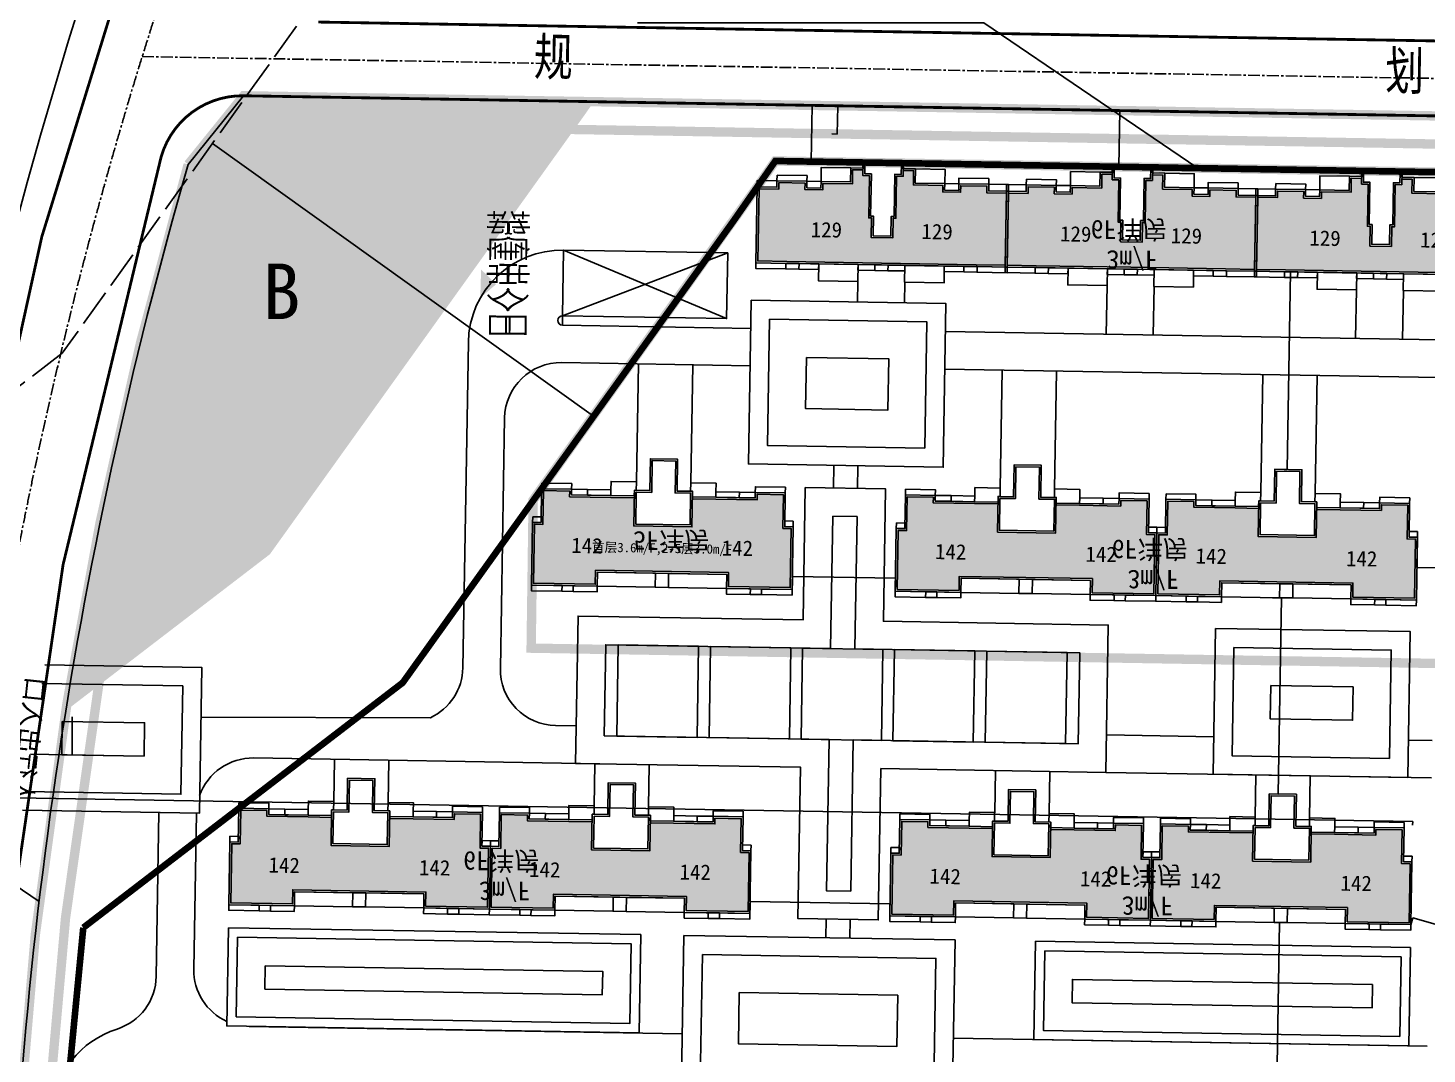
# Model space of a CAD drawing. Header units: millimetres. Extents: x -439850 to 937902, y 3556331 to 4108180.
# Drawn here: x 509341 to 658582, y 3842722 to 3952204 of the extents above; entities that cross this region are included whole.
import ezdxf
from ezdxf.enums import TextEntityAlignment as Align

# ---------------------------------------------------------------- set-up
doc = ezdxf.new("R2010")
doc.units = ezdxf.units.MM
doc.header["$LTSCALE"] = 1000
doc.header["$MEASUREMENT"] = 0
for name, pattern in [('CENTER', [2, 1.25, -0.25, 0.25, -0.25]), ('DASHED', [0.75, 0.5, -0.25]), ('X3', [5, 4, -1])]:
    doc.linetypes.add(name, pattern=pattern)
for name, color, linetype in [('10G2防护绿地_H', 104, 'Continuous'), ('14中心线', 1, 'CENTER'), ('14缘石线', 7, 'Continuous'), ('14道路红线', 7, 'Continuous'), ('17特殊管线', 62, 'Continuous'), ('18标注', 7, 'Continuous'), ('19图框', 7, 'Continuous'), ('地库线', 7, 'Continuous'), ('建筑外轮廓线', 6, 'Continuous'), ('文字', 7, 'Continuous'), ('标注', 7, 'Continuous'), ('红线按路', 200, 'Continuous'), ('道路', 7, 'Continuous')]:
    doc.layers.add(name, color=color, linetype=linetype)
doc.styles.add('-黑体', font='simhei.ttf')
doc.styles.add('ST', font='', dxfattribs={"width": 0.75})
doc.styles.add('坐标标注', font='times.ttf', dxfattribs={"width": 0.75})
doc.styles.add('样式 1', font='simhei.ttf')
doc.styles.get('ST').set_extended_font_data('NSimSun')
doc.dimstyles.new('FAST', dxfattribs={"dimtxt": 1, "dimasz": 0.5, "dimexe": 0.5, "dimexo": 0.5, "dimgap": 1, "dimtad": 1, "dimzin": 4, "dimdsep": 46, "dimtxsty": '坐标标注', "dimblk": '尺寸起止点', "dimcen": 1, "dimadec": 1, "dimazin": 1, "dimtfac": 1, "dimtmove": 2, "dimatfit": 3, "dimldrblk": 'ARCHTICK', "dimfxl": 1.25, "dimarcsym": 0})

# ---------------------------------------------------------------- blocks, each defined once
blk = doc.blocks.new('agdfhafdgasfaf')
at = {"ltscale": 0.02}
h = blk.add_hatch(color=31, dxfattribs=at)
h.dxf.hatch_style = 1
h.paths.add_polyline_path([(439567.91, 3580675.68), (439567.01, 3580675.68), (439567.01, 3580679.28), (439564.21, 3580679.28), (439564.21, 3580678.68), (439559.81, 3580678.68), (439557.31, 3580678.68), (439557.31, 3580675.68), (439551.11, 3580675.68), (439551.11, 3580678.68), (439548.61, 3580678.68), (439544.21, 3580678.68), (439544.21, 3580679.28), (439541.41, 3580679.28), (439541.41, 3580675.68), (439540.51, 3580675.68), (439540.51, 3580669.38), (439547.11, 3580669.38), (439547.11, 3580670.88), (439561.31, 3580670.88), (439561.31, 3580669.38), (439567.91, 3580669.38)])
h.paths.add_polyline_path([(439560.04, 3580672.27), (439564.37, 3580672.3), (439564.36, 3580674.7), (439560.03, 3580674.68)], flags=24)
h.paths.add_polyline_path([(439543.98, 3580672.3), (439548.31, 3580672.27), (439548.32, 3580674.68), (439543.99, 3580674.7)], flags=24)
at = {"layer": '建筑外轮廓线', "color": 6}
blk.add_lwpolyline([(439540.31, 3580675.88), (439541.21, 3580675.88), (439541.21, 3580679.48), (439544.41, 3580679.48), (439544.41, 3580678.88), (439548.61, 3580678.88), (439551.11, 3580678.88), (439551.11, 3580679.48), (439551.11, 3580679.48), (439552.76, 3580679.48), (439552.76, 3580682.88), (439555.66, 3580682.88), (439555.66, 3580679.48), (439557.31, 3580679.48), (439557.31, 3580679.48), (439557.31, 3580679.48), (439557.31, 3580678.88), (439559.81, 3580678.88), (439564.01, 3580678.88), (439564.01, 3580679.48), (439567.21, 3580679.48), (439567.21, 3580675.88), (439568.11, 3580675.88), (439568.11, 3580669.18), (439561.11, 3580669.18), (439561.11, 3580670.68), (439561.11, 3580670.68), (439547.31, 3580670.68), (439547.31, 3580669.18), (439547.31, 3580669.18), (439540.31, 3580669.18), (439540.31, 3580675.88)], dxfattribs=at)
blk.add_lwpolyline([(439551.11, 3580679.48), (439551.11, 3580675.68), (439557.31, 3580675.68), (439557.31, 3580679.48), (439555.66, 3580679.48), (439555.66, 3580682.88), (439552.76, 3580682.88), (439552.76, 3580679.48)], close=True, dxfattribs=at)
at = {"layer": '建筑外轮廓线', "color": 8}
for points in [[(439551.31, 3580679.28), (439551.31, 3580675.88), (439557.11, 3580675.88), (439557.11, 3580679.28), (439555.46, 3580679.28), (439555.46, 3580682.68), (439552.96, 3580682.68), (439552.96, 3580679.28)], [(439541.21, 3580680.08), (439544.41, 3580680.08), (439544.41, 3580679.48), (439541.21, 3580679.48)], [(439544.41, 3580679.48), (439546.11, 3580679.48), (439546.11, 3580678.88), (439544.41, 3580678.88)], [(439546.11, 3580678.88), (439548.61, 3580678.88), (439548.61, 3580679.48), (439546.11, 3580679.48)], [(439562.31, 3580678.88), (439559.81, 3580678.88), (439559.81, 3580679.48), (439562.31, 3580679.48)], [(439564.01, 3580679.48), (439562.31, 3580679.48), (439562.31, 3580678.88), (439564.01, 3580678.88)], [(439567.21, 3580680.08), (439564.01, 3580680.08), (439564.01, 3580679.48), (439567.21, 3580679.48)], [(439540.31, 3580676.48), (439541.21, 3580676.48), (439541.21, 3580675.88), (439540.31, 3580675.88)], [(439568.11, 3580676.48), (439567.21, 3580676.48), (439567.21, 3580675.88), (439568.11, 3580675.88)], [(439553.51, 3580670.68), (439547.31, 3580670.68), (439547.31, 3580669.18), (439553.51, 3580669.18)], [(439553.51, 3580669.18), (439554.91, 3580669.18), (439554.91, 3580670.68), (439553.51, 3580670.68)], [(439554.91, 3580669.18), (439553.51, 3580669.18), (439553.51, 3580670.68), (439554.91, 3580670.68)], [(439554.91, 3580670.68), (439561.11, 3580670.68), (439561.11, 3580669.18), (439554.91, 3580669.18)], [(439540.31, 3580669.18), (439543.56, 3580669.18), (439543.56, 3580668.58), (439540.31, 3580668.58)], [(439543.56, 3580668.58), (439544.76, 3580668.58), (439544.76, 3580669.18), (439543.56, 3580669.18)], [(439544.76, 3580669.18), (439547.31, 3580669.18), (439547.31, 3580668.58), (439544.76, 3580668.58)], [(439563.66, 3580669.18), (439561.11, 3580669.18), (439561.11, 3580668.58), (439563.66, 3580668.58)], [(439564.86, 3580668.58), (439563.66, 3580668.58), (439563.66, 3580669.18), (439564.86, 3580669.18)], [(439568.11, 3580669.18), (439564.86, 3580669.18), (439564.86, 3580668.58), (439568.11, 3580668.58)]]:
    blk.add_lwpolyline(points, close=True, dxfattribs=at)
for points in [[(439551.31, 3580680.38), (439548.61, 3580680.38), (439548.61, 3580679.48), (439548.61, 3580678.88), (439551.11, 3580678.88), (439551.11, 3580678.88), (439551.11, 3580679.48), (439551.31, 3580679.48), (439551.31, 3580680.38)], [(439557.11, 3580680.38), (439559.81, 3580680.38), (439559.81, 3580679.48), (439559.81, 3580678.88), (439557.31, 3580678.88), (439557.31, 3580678.88), (439557.31, 3580679.48), (439557.11, 3580679.48), (439557.11, 3580680.38)], [(439557.11, 3580680.38), (439559.81, 3580680.38), (439559.81, 3580679.48), (439559.81, 3580678.88), (439557.31, 3580678.88), (439557.31, 3580678.88), (439557.31, 3580679.48), (439557.11, 3580679.48), (439557.11, 3580680.38)], [(439557.31, 3580678.68), (439559.81, 3580678.68), (439564.21, 3580678.68), (439564.21, 3580679.28), (439567.01, 3580679.28), (439567.01, 3580675.68), (439567.91, 3580675.68), (439567.91, 3580669.38), (439561.31, 3580669.38), (439561.31, 3580670.88), (439547.11, 3580670.88), (439547.11, 3580669.38), (439540.51, 3580669.38), (439540.51, 3580675.68), (439541.41, 3580675.68), (439541.41, 3580679.28), (439544.21, 3580679.28), (439544.21, 3580678.68), (439548.61, 3580678.68), (439551.11, 3580678.68)]]:
    blk.add_lwpolyline(points, dxfattribs=at)
at = {"layer": '建筑外轮廓线', "color": 3, "style": '样式 1'}
for rotation, p in [(359.7025, (439546.15, 3580673.5)), (0.2975, (439562.2, 3580673.5))]:
    blk.add_text('142', height=1.638, rotation=rotation, dxfattribs=at).set_placement(p, align=Align.MIDDLE_CENTER)
blk = doc.blocks.new('sagfghag5ag1asdfagsd')
at = {"ltscale": 0.02}
h = blk.add_hatch(color=121, dxfattribs=at)
h.dxf.hatch_style = 1
h.paths.add_polyline_path([(439529.79, 3580670), (439527.69, 3580670), (439527.69, 3580670.7), (439524.89, 3580670.7), (439524.89, 3580670), (439522.99, 3580670), (439522.99, 3580670.7), (439519.84, 3580670.7), (439519.84, 3580672.2), (439518.74, 3580672.2), (439518.74, 3580671.6), (439518.04, 3580671.6), (439518.04, 3580667.1), (439517.74, 3580667.1), (439517.74, 3580665), (439515.44, 3580665), (439515.44, 3580667.1), (439515.14, 3580667.1), (439515.14, 3580671.6), (439514.44, 3580671.6), (439514.44, 3580672.2), (439513.34, 3580672.2), (439513.34, 3580670.7), (439510.19, 3580670.7), (439510.19, 3580670), (439508.29, 3580670), (439508.29, 3580670.7), (439505.49, 3580670.7), (439505.49, 3580670), (439503.39, 3580670), (439503.39, 3580662.3), (439506.49, 3580662.3), (439516.59, 3580662.3), (439526.69, 3580662.3), (439529.79, 3580662.3)])
h.paths.add_polyline_path([(439520.29, 3580664.54), (439524.63, 3580664.53), (439524.64, 3580666.96), (439520.29, 3580666.97)], flags=24)
h.paths.add_polyline_path([(439508.48, 3580664.53), (439512.83, 3580664.54), (439512.82, 3580666.97), (439508.48, 3580666.96)], flags=24)
at = {"layer": '建筑外轮廓线', "color": 6}
blk.add_lwpolyline([(439516.59, 3580673), (439514.44, 3580673), (439514.44, 3580672.4), (439513.14, 3580672.4), (439513.14, 3580670.9), (439509.99, 3580670.9), (439509.99, 3580670.2), (439508.49, 3580670.2), (439508.49, 3580670.9), (439505.29, 3580670.9), (439505.29, 3580670.2), (439503.19, 3580670.2), (439503.19, 3580662.1), (439506.49, 3580662.1), (439516.59, 3580662.1), (439526.69, 3580662.1), (439529.99, 3580662.1), (439529.99, 3580670.2), (439527.89, 3580670.2), (439527.89, 3580670.9), (439524.69, 3580670.9), (439524.69, 3580670.2), (439523.19, 3580670.2), (439523.19, 3580670.9), (439520.04, 3580670.9), (439520.04, 3580672.4), (439518.74, 3580672.4), (439518.74, 3580673), (439516.59, 3580673)], dxfattribs=at)
blk.add_lwpolyline([(439514.44, 3580673), (439514.44, 3580671.6), (439515.14, 3580671.6), (439515.14, 3580667.1), (439515.44, 3580667.1), (439515.44, 3580665), (439517.74, 3580665), (439517.74, 3580667.1), (439518.04, 3580667.1), (439518.04, 3580671.6), (439518.74, 3580671.6), (439518.74, 3580673)], close=True, dxfattribs=at)
at = {"layer": '建筑外轮廓线', "color": 8}
blk.add_lwpolyline([(439514.44, 3580672.2), (439513.34, 3580672.2), (439513.34, 3580670.7), (439510.19, 3580670.7), (439510.19, 3580670), (439508.29, 3580670), (439508.29, 3580670.7), (439505.49, 3580670.7), (439505.49, 3580670), (439503.39, 3580670), (439503.39, 3580662.3), (439506.49, 3580662.3), (439516.59, 3580662.3), (439526.69, 3580662.3), (439529.79, 3580662.3), (439529.79, 3580670), (439527.69, 3580670), (439527.69, 3580670.7), (439524.89, 3580670.7), (439524.89, 3580670), (439522.99, 3580670), (439522.99, 3580670.7), (439519.84, 3580670.7), (439519.84, 3580672.2), (439518.74, 3580672.2)], dxfattribs=at)
for points in [[(439505.29, 3580671.5), (439508.49, 3580671.5), (439508.49, 3580670.9), (439505.29, 3580670.9)], [(439509.99, 3580670.9), (439509.99, 3580672.4), (439513.14, 3580672.4), (439513.14, 3580670.9)], [(439514.64, 3580672.8), (439514.64, 3580671.8), (439515.34, 3580671.8), (439515.34, 3580667.3), (439515.64, 3580667.3), (439515.64, 3580665.2), (439517.54, 3580665.2), (439517.54, 3580667.3), (439517.84, 3580667.3), (439517.84, 3580671.8), (439518.54, 3580671.8), (439518.54, 3580672.8)], [(439523.19, 3580670.9), (439523.19, 3580672.4), (439520.04, 3580672.4), (439520.04, 3580670.9)], [(439527.89, 3580671.5), (439524.69, 3580671.5), (439524.69, 3580670.9), (439527.89, 3580670.9)], [(439503.19, 3580670.9), (439505.29, 3580670.9), (439505.29, 3580670.2), (439503.19, 3580670.2)], [(439508.49, 3580670.9), (439509.99, 3580670.9), (439509.99, 3580670.2), (439508.49, 3580670.2)], [(439524.69, 3580670.9), (439523.19, 3580670.9), (439523.19, 3580670.2), (439524.69, 3580670.2)], [(439529.99, 3580670.9), (439527.89, 3580670.9), (439527.89, 3580670.2), (439529.99, 3580670.2)], [(439503.19, 3580662.1), (439506.39, 3580662.1), (439506.39, 3580661.5), (439503.19, 3580661.5)], [(439506.39, 3580662.1), (439507.79, 3580662.1), (439507.79, 3580661.5), (439506.39, 3580661.5)], [(439507.79, 3580662.1), (439509.89, 3580662.1), (439509.89, 3580661.5), (439507.79, 3580661.5)], [(439509.89, 3580662.1), (439509.89, 3580660.3), (439514.09, 3580660.3), (439514.09, 3580662.1)], [(439514.09, 3580662.1), (439515.89, 3580662.1), (439515.89, 3580661.5), (439514.09, 3580661.5)], [(439515.89, 3580662.1), (439517.29, 3580662.1), (439517.29, 3580661.5), (439515.89, 3580661.5)], [(439519.09, 3580662.1), (439517.29, 3580662.1), (439517.29, 3580661.5), (439519.09, 3580661.5)], [(439523.29, 3580662.1), (439523.29, 3580660.3), (439519.09, 3580660.3), (439519.09, 3580662.1)], [(439525.39, 3580662.1), (439523.29, 3580662.1), (439523.29, 3580661.5), (439525.39, 3580661.5)], [(439526.79, 3580662.1), (439525.39, 3580662.1), (439525.39, 3580661.5), (439526.79, 3580661.5)], [(439529.99, 3580662.1), (439526.79, 3580662.1), (439526.79, 3580661.5), (439529.99, 3580661.5)]]:
    blk.add_lwpolyline(points, close=True, dxfattribs=at)
at = {"layer": '建筑外轮廓线', "color": 3, "style": '样式 1'}
for rotation, p in [(0.1132, (439510.65, 3580665.76)), (359.8868, (439522.46, 3580665.76))]:
    blk.add_text('129', height=1.638, rotation=rotation, dxfattribs=at).set_placement(p, align=Align.MIDDLE_CENTER)
blk = doc.blocks.new('saffaghtedy')
at = {"layer": '道路', "color": 145, "ltscale": 0.02}
blk.add_line((-7.1, 91.87), (10.4, 84.87), dxfattribs=at)
blk.add_lwpolyline([(10.4, 91.87), (10.4, 84.87), (-7.1, 84.87), (-7.1, 91.87)], close=True, dxfattribs=at)
blk.add_lwpolyline([(10.4, 91.87), (-7.1, 84.87)], dxfattribs=at)
blk = doc.blocks.new('尺寸起止点')
for p, q in [((-2, 0), (2, 0)), ((0, -2), (0, 2))]:
    blk.add_line(p, q)
blk.add_lwpolyline([(-1, -1, 0.5, 0.5, 0), (1, 1, 0, 0, 0)], format="xyseb")
blk = doc.blocks.new('*D104')
at = {"layer": '18标注', "color": 0, "lineweight": -2, "ltscale": 0.02, "transparency": 16777216}
for p, q in [((590846, 3891682), (590880, 3893676)), ((590880, 3893675), (601883, 3893489)), ((601849, 3891496), (601883, 3893490))]:
    blk.add_line(p, q, dxfattribs=at)
at = {"layer": 'Defpoints', "color": 0, "ltscale": 0.02, "transparency": 16777216}
for p in [(601883, 3893489), (590846, 3891681), (601849, 3891495)]:
    blk.add_point(p, dxfattribs=at)
at = {"layer": '18标注', "color": 0, "lineweight": -2, "ltscale": 0.02, "transparency": 16777216, "xscale": 0.5, "yscale": 0.5, "zscale": 0.5}
for p, rotation in [((590880, 3893675), 179.031662861046), ((601883, 3893489), 359.031662861046)]:
    blk.add_blockref('尺寸起止点', p, dxfattribs=dict(at, rotation=rotation))
at = {"layer": '18标注', "color": 0, "ltscale": 0.02, "transparency": 16777216, "insert": (596381, 3893584), "char_height": 1, "attachment_point": 5, "rotation": 359.03166, "style": '坐标标注'}
blk.add_mtext('11004.90', dxfattribs=at)
blk = doc.blocks.new('_ArchTick')
at = {"color": 0, "linetype": 'ByBlock', "const_width": 0.4}
blk.add_lwpolyline([(-0.5, -0.5), (0.5, 0.5)], dxfattribs=at)
blk = doc.blocks.new('*D105')
at = {"layer": '18标注', "color": 0, "lineweight": -2, "ltscale": 0.02, "transparency": 16777216}
for p, q in [((586346, 3857114), (586378, 3859004)), ((586379, 3859003), (601295, 3858751)), ((601264, 3856862), (601296, 3858752))]:
    blk.add_line(p, q, dxfattribs=at)
at = {"layer": 'Defpoints', "color": 0, "ltscale": 0.02, "transparency": 16777216}
for p in [(601296, 3858751), (586346, 3857113), (601264, 3856861)]:
    blk.add_point(p, dxfattribs=at)
at = {"layer": '18标注', "color": 0, "lineweight": -2, "ltscale": 0.02, "transparency": 16777216, "xscale": 0.5, "yscale": 0.5, "zscale": 0.5}
for p, rotation in [((586378, 3859003), 179.031662861046), ((601296, 3858751), 359.031662861046)]:
    blk.add_blockref('尺寸起止点', p, dxfattribs=dict(at, rotation=rotation))
at = {"layer": '18标注', "color": 0, "ltscale": 0.02, "transparency": 16777216, "insert": (593837, 3858879), "char_height": 1, "attachment_point": 5, "rotation": 359.03166, "style": '坐标标注'}
blk.add_mtext('14919.90', dxfattribs=at)
blk = doc.blocks.new('*D68')
at = {"layer": '18标注', "color": 0, "lineweight": -2, "ltscale": 0.02, "transparency": 16777216}
for p, q in [((642502, 3836823), (642839, 3856758)), ((642864, 3856758), (642838, 3856758)), ((642527, 3836822), (642501, 3836822))]:
    blk.add_line(p, q, dxfattribs=at)
at = {"layer": 'Defpoints', "color": 0, "ltscale": 0.02, "transparency": 16777216}
for p in [(642839, 3856758), (642865, 3856758), (642528, 3836822)]:
    blk.add_point(p, dxfattribs=at)
at = {"layer": '18标注', "color": 0, "lineweight": -2, "ltscale": 0.02, "transparency": 16777216, "xscale": 0.5, "yscale": 0.5, "zscale": 0.5}
for p, rotation in [((642839, 3856758), 89.03166356674527), ((642502, 3836822), 269.0316635667453)]:
    blk.add_blockref('尺寸起止点', p, dxfattribs=dict(at, rotation=rotation))
at = {"layer": '18标注', "color": 0, "ltscale": 0.02, "transparency": 16777216, "insert": (642669, 3846790), "char_height": 1, "attachment_point": 5, "rotation": 89.03166, "style": '坐标标注'}
blk.add_mtext('19939.23', dxfattribs=at)
blk = doc.blocks.new('*D112')
at = {"layer": '18标注', "color": 0, "lineweight": -2, "ltscale": 0.02, "transparency": 16777216}
for p, q in [((642104, 3891415), (643066, 3891399)), ((642712, 3870463), (643066, 3891398)), ((641750, 3870479), (642712, 3870463))]:
    blk.add_line(p, q, dxfattribs=at)
at = {"layer": 'Defpoints', "color": 0, "ltscale": 0.02, "transparency": 16777216}
for p in [(642104, 3891415), (643066, 3891399), (641750, 3870479)]:
    blk.add_point(p, dxfattribs=at)
at = {"layer": '18标注', "color": 0, "lineweight": -2, "ltscale": 0.02, "transparency": 16777216, "xscale": 0.5, "yscale": 0.5, "zscale": 0.5}
for p, rotation in [((643066, 3891399), 89.03166356674527), ((642712, 3870463), 269.0316635667453)]:
    blk.add_blockref('尺寸起止点', p, dxfattribs=dict(at, rotation=rotation))
at = {"layer": '18标注', "color": 0, "ltscale": 0.02, "transparency": 16777216, "insert": (642887, 3880931), "char_height": 1, "attachment_point": 5, "rotation": 89.03166, "style": '坐标标注'}
blk.add_mtext('20939.23', dxfattribs=at)
blk = doc.blocks.new('*D69')
at = {"layer": '18标注', "color": 0, "lineweight": -2, "ltscale": 0.02, "transparency": 16777216}
for p, q in [((643664, 3905091), (644021, 3926180)), ((643698, 3926186), (644021, 3926180)), ((643342, 3905096), (643665, 3905091))]:
    blk.add_line(p, q, dxfattribs=at)
at = {"layer": 'Defpoints', "color": 0, "ltscale": 0.02, "transparency": 16777216}
for p in [(643698, 3926186), (644021, 3926180), (643341, 3905096)]:
    blk.add_point(p, dxfattribs=at)
at = {"layer": '18标注', "color": 0, "lineweight": -2, "ltscale": 0.02, "transparency": 16777216, "xscale": 0.5, "yscale": 0.5, "zscale": 0.5}
for p, rotation in [((644021, 3926180), 89.03166356674527), ((643664, 3905091), 269.0316635667453)]:
    blk.add_blockref('尺寸起止点', p, dxfattribs=dict(at, rotation=rotation))
at = {"layer": '18标注', "color": 0, "ltscale": 0.02, "transparency": 16777216, "insert": (643841, 3915635), "char_height": 1, "attachment_point": 5, "rotation": 89.03166, "style": '坐标标注'}
blk.add_mtext('21092.47', dxfattribs=at)
blk = doc.blocks.new('*D115')
at = {"layer": '18标注', "color": 0, "lineweight": -2, "ltscale": 0.02, "transparency": 16777216}
for p, q in [((657575, 3898454), (657510, 3894624)), ((684310, 3898002), (684245, 3894172)), ((657511, 3894625), (684245, 3894173))]:
    blk.add_line(p, q, dxfattribs=at)
at = {"layer": 'Defpoints', "color": 0, "ltscale": 0.02, "transparency": 16777216}
for p in [(657575, 3898455), (684310, 3898003), (684245, 3894173)]:
    blk.add_point(p, dxfattribs=at)
at = {"layer": '18标注', "color": 0, "lineweight": -2, "ltscale": 0.02, "transparency": 16777216, "xscale": 0.5, "yscale": 0.5, "zscale": 0.5}
for p, rotation in [((657510, 3894625), 179.0316635667451), ((684245, 3894173), 359.0316635667453)]:
    blk.add_blockref('尺寸起止点', p, dxfattribs=dict(at, rotation=rotation))
at = {"layer": '18标注', "color": 0, "ltscale": 0.02, "transparency": 16777216, "insert": (670878, 3894400), "char_height": 1, "attachment_point": 5, "rotation": 359.03166, "style": '坐标标注'}
blk.add_mtext('26739.09', dxfattribs=at)
blk = doc.blocks.new('*D116')
at = {"layer": '18标注', "color": 0, "lineweight": -2, "ltscale": 0.02, "transparency": 16777216}
for p, q in [((65533, 3877150), (65539, 3877548)), ((65540, 3877548), (657052, 3867550)), ((657046, 3867152), (657053, 3867551))]:
    blk.add_line(p, q, dxfattribs=at)
at = {"layer": 'Defpoints', "color": 0, "ltscale": 0.02, "transparency": 16777216}
for p in [(65533, 3877149), (657046, 3867152), (657053, 3867550)]:
    blk.add_point(p, dxfattribs=at)
at = {"layer": '18标注', "color": 0, "lineweight": -2, "ltscale": 0.02, "transparency": 16777216, "xscale": 0.5, "yscale": 0.5, "zscale": 0.5}
for p, rotation in [((65539, 3877548), 179.0316635667451), ((657053, 3867550), 359.0316635667453)]:
    blk.add_blockref('尺寸起止点', p, dxfattribs=dict(at, rotation=rotation))
at = {"layer": '18标注', "color": 0, "ltscale": 0.02, "transparency": 16777216, "insert": (361296, 3872550), "char_height": 1, "attachment_point": 5, "rotation": 359.03166, "style": '坐标标注'}
blk.add_mtext('591597.83', dxfattribs=at)
blk = doc.blocks.new('*D117')
at = {"layer": '18标注', "color": 0, "lineweight": -2, "ltscale": 0.02, "transparency": 16777216}
for p, q in [((656866, 3856522), (657072, 3857251)), ((657073, 3857251), (683688, 3849732)), ((683482, 3849003), (683688, 3849732))]:
    blk.add_line(p, q, dxfattribs=at)
at = {"layer": 'Defpoints', "color": 0, "ltscale": 0.02, "transparency": 16777216}
for p in [(656866, 3856521), (683482, 3849002), (683688, 3849732)]:
    blk.add_point(p, dxfattribs=at)
at = {"layer": '18标注', "color": 0, "lineweight": -2, "ltscale": 0.02, "transparency": 16777216, "xscale": 0.5, "yscale": 0.5, "zscale": 0.5}
for p, rotation in [((657072, 3857251), 164.2246051162839), ((683688, 3849732), 344.224605116284)]:
    blk.add_blockref('尺寸起止点', p, dxfattribs=dict(at, rotation=rotation))
at = {"layer": '18标注', "color": 0, "ltscale": 0.02, "transparency": 16777216, "insert": (670381, 3853493), "char_height": 1, "attachment_point": 5, "rotation": 344.22461, "style": '坐标标注'}
blk.add_mtext('27657.54', dxfattribs=at)
blk = doc.blocks.new('*D81')
at = {"layer": '18标注', "color": 0, "lineweight": -2, "ltscale": 0.02, "transparency": 16777216}
blk.add_line((553417, 3922417), (569676, 3910772), dxfattribs=at)
at = {"layer": 'Defpoints', "color": 0, "ltscale": 0.02, "transparency": 16777216}
for p in [(553416, 3922418), (569676, 3910772), (569676, 3910772)]:
    blk.add_point(p, dxfattribs=at)
at = {"layer": '18标注', "color": 0, "lineweight": -2, "ltscale": 0.02, "transparency": 16777216, "xscale": 0.5, "yscale": 0.5, "zscale": 0.5}
for p, rotation in [((553416, 3922418), 144.3891951507501), ((569676, 3910772), 324.3891951507502)]:
    blk.add_blockref('尺寸起止点', p, dxfattribs=dict(at, rotation=rotation))
at = {"layer": '18标注', "color": 0, "ltscale": 0.02, "transparency": 16777216, "insert": (561547, 3916596), "char_height": 1, "attachment_point": 5, "rotation": 324.3892, "style": '坐标标注'}
blk.add_mtext('20000.00', dxfattribs=at)
blk = doc.blocks.new('*D82')
at = {"layer": '18标注', "color": 0, "lineweight": -2, "ltscale": 0.02, "transparency": 16777216}
blk.add_line((529027, 3939886), (553416, 3922418), dxfattribs=at)
at = {"layer": 'Defpoints', "color": 0, "ltscale": 0.02, "transparency": 16777216}
for p in [(529026, 3939886), (553416, 3922418), (553416, 3922418)]:
    blk.add_point(p, dxfattribs=at)
at = {"layer": '18标注', "color": 0, "lineweight": -2, "ltscale": 0.02, "transparency": 16777216, "xscale": 0.5, "yscale": 0.5, "zscale": 0.5}
for p, rotation in [((529026, 3939886), 144.3891951281228), ((553416, 3922418), 324.3891951281228)]:
    blk.add_blockref('尺寸起止点', p, dxfattribs=dict(at, rotation=rotation))
at = {"layer": '18标注', "color": 0, "ltscale": 0.02, "transparency": 16777216, "insert": (541222, 3931153), "char_height": 1, "attachment_point": 5, "rotation": 324.3892, "style": '坐标标注'}
blk.add_mtext('30000.00', dxfattribs=at)
blk = doc.blocks.new('*D85')
at = {"layer": '18标注', "color": 0, "lineweight": -2, "ltscale": 0.02, "transparency": 16777216}
for p, q in [((589165, 3944010), (592984, 3943945)), ((592882, 3937946), (592984, 3943945)), ((589064, 3938011), (592883, 3937946))]:
    blk.add_line(p, q, dxfattribs=at)
at = {"layer": 'Defpoints', "color": 0, "ltscale": 0.02, "transparency": 16777216}
for p in [(589165, 3944010), (592984, 3943945), (589063, 3938011)]:
    blk.add_point(p, dxfattribs=at)
at = {"layer": '18标注', "color": 0, "lineweight": -2, "ltscale": 0.02, "transparency": 16777216, "xscale": 0.5, "yscale": 0.5, "zscale": 0.5}
for p, rotation in [((592984, 3943945), 89.03166395466582), ((592882, 3937946), 269.0316639546658)]:
    blk.add_blockref('尺寸起止点', p, dxfattribs=dict(at, rotation=rotation))
at = {"layer": '18标注', "color": 0, "ltscale": 0.02, "transparency": 16777216, "insert": (592932, 3940946), "char_height": 1, "attachment_point": 5, "rotation": 89.03166, "style": '坐标标注'}
blk.add_mtext('6000.00', dxfattribs=at)
blk = doc.blocks.new('*D86')
at = {"layer": '18标注', "color": 0, "lineweight": -2, "ltscale": 0.02, "transparency": 16777216}
for p, q in [((595124, 3943889), (595725, 3943879)), ((595674, 3940883), (595724, 3943878)), ((595074, 3940892), (595674, 3940882))]:
    blk.add_line(p, q, dxfattribs=at)
at = {"layer": 'Defpoints', "color": 0, "ltscale": 0.02, "transparency": 16777216}
for p in [(595124, 3943889), (595724, 3943879), (595073, 3940892)]:
    blk.add_point(p, dxfattribs=at)
at = {"layer": '18标注', "color": 0, "lineweight": -2, "ltscale": 0.02, "transparency": 16777216, "xscale": 0.5, "yscale": 0.5, "zscale": 0.5}
for p, rotation in [((595724, 3943879), 89.03166395466582), ((595674, 3940882), 269.0316639546658)]:
    blk.add_blockref('尺寸起止点', p, dxfattribs=dict(at, rotation=rotation))
at = {"layer": '18标注', "color": 0, "ltscale": 0.02, "transparency": 16777216, "insert": (595697, 3942381), "char_height": 1, "attachment_point": 5, "rotation": 89.03166, "style": '坐标标注'}
blk.add_mtext('2997.04', dxfattribs=at)
blk = doc.blocks.new('*D87')
at = {"layer": '18标注', "color": 0, "lineweight": -2, "ltscale": 0.02, "transparency": 16777216}
for p, q in [((625550, 3943395), (625816, 3943390)), ((625715, 3937392), (625816, 3943390)), ((625449, 3937396), (625715, 3937391))]:
    blk.add_line(p, q, dxfattribs=at)
at = {"layer": 'Defpoints', "color": 0, "ltscale": 0.02, "transparency": 16777216}
for p in [(625550, 3943395), (625816, 3943390), (625449, 3937396)]:
    blk.add_point(p, dxfattribs=at)
at = {"layer": '18标注', "color": 0, "lineweight": -2, "ltscale": 0.02, "transparency": 16777216, "xscale": 0.5, "yscale": 0.5, "zscale": 0.5}
for p, rotation in [((625816, 3943390), 89.03166395466582), ((625715, 3937391), 269.0316639546658)]:
    blk.add_blockref('尺寸起止点', p, dxfattribs=dict(at, rotation=rotation))
at = {"layer": '18标注', "color": 0, "ltscale": 0.02, "transparency": 16777216, "insert": (625764, 3940391), "char_height": 1, "attachment_point": 5, "rotation": 89.03166, "style": '坐标标注'}
blk.add_mtext('6000.00', dxfattribs=at)
blk = doc.blocks.new('*D98')
at = {"layer": '18标注', "color": 0, "lineweight": -2, "ltscale": 0.02, "transparency": 16777216}
blk.add_line((514047, 3874638), (514057, 3878693), dxfattribs=at)
at = {"layer": 'Defpoints', "color": 0, "ltscale": 0.02, "transparency": 16777216}
for p in [(514057, 3878693), (514057, 3878693), (514047, 3874638)]:
    blk.add_point(p, dxfattribs=at)
at = {"layer": '18标注', "color": 0, "lineweight": -2, "ltscale": 0.02, "transparency": 16777216, "xscale": 0.5, "yscale": 0.5, "zscale": 0.5}
for p, rotation in [((514057, 3878693), 89.86037865306025), ((514047, 3874638), 269.8603786530603)]:
    blk.add_blockref('尺寸起止点', p, dxfattribs=dict(at, rotation=rotation))
at = {"layer": '18标注', "color": 0, "ltscale": 0.02, "transparency": 16777216, "insert": (514050, 3876665), "char_height": 1, "attachment_point": 5, "rotation": 89.86038, "style": '坐标标注'}
blk.add_mtext('4055.74', dxfattribs=at)

msp = doc.modelspace()

# ---------------------------------------------------------------- hatches: boundary and pattern name
at = {"layer": '10G2防护绿地_H', "linetype": 'Continuous', "extrusion": (0, 0, -1)}
h = msp.add_hatch(color=256, dxfattribs=at)
edge = h.paths.add_edge_path()
edge.add_line((-568301.616, 3943201.117), (-569101.689, 3944348.779))
edge.add_line((-569101.689, 3944348.779), (-532348.194, 3944969.996))
edge.add_line((-532348.194, 3944969.996), (-526431.637, 3937635.918))
edge.add_arc((-999117.252, 3801135.702), 492000, 9.23195624, 16.10744318, ccw=False)
edge.add_line((-513490.158, 3880068.113), (-534782.636, 3896400.951))
edge.add_line((-534782.636, 3896400.951), (-568301.616, 3943201.117))
h = msp.add_hatch(color=256, dxfattribs=at)
edge = h.paths.add_edge_path()
edge.add_line((-568301.616, 3943201.117), (-569101.689, 3944348.779))
edge.add_line((-569101.689, 3944348.779), (-532348.194, 3944969.996))
edge.add_line((-532348.194, 3944969.996), (-526431.637, 3937635.918))
edge.add_arc((-999117.252, 3801135.702), 492000, 369.23195624, 376.10744318, ccw=False)
edge.add_line((-513490.158, 3880068.113), (-534782.636, 3896400.951))
edge.add_line((-534782.636, 3896400.951), (-568301.616, 3943201.117))

# ---------------------------------------------------------------- linework, layer by layer
at = {"layer": '14中心线', "extrusion": (0, 0, -1)}
msp.add_line((521528.779, 3949153.44), (886633.135, 3942982.35), dxfattribs=at)
msp.add_lwpolyline([(-557259.077, 4051174.767), (-527837.036, 3968153.537, -0.0829066098), (-499140.834, 3805991.727), (-498636.006, 3754014.634)], format="xyb", dxfattribs=at)
at = {"layer": '14缘石线', "extrusion": (0, 0, -1), "const_width": 300}
msp.add_lwpolyline([(-551954.377, 4051174.767), (-523124.233, 3969823.716, -0.0829066098), (-494141.07, 3806040.287), (-493851.424, 3776218.418)], format="xyb", dxfattribs=at)
at = {"layer": '14道路红线', "extrusion": (0, 0, -1)}
for points in [[(-548771.558, 4051174.767), (-520296.552, 3970825.823, -0.0829066098), (-491141.211, 3806069.424), (-490851.566, 3776247.554)], [(-526431.637, 3937635.918, -0.0679582572), (-507140.456, 3805914.031), (-506932.582, 3784511.319)]]:
    msp.add_lwpolyline(points, format="xyb", dxfattribs=at)
at = {"layer": '14道路红线', "extrusion": (0, 0, -1), "const_width": 300}
for points in [[(-540299.023, 3952836.751), (-867681.195, 3947303.252)], [(-532348.194, 3944969.996), (-867590.445, 3939303.644)]]:
    msp.add_lwpolyline(points, dxfattribs=at)
for points in [[(-532348.194, 3944969.996, -0.3387774882), (-523549.407, 3938468.236)], [(-523549.407, 3938468.236, -0.0679582572), (-504140.598, 3805943.167)]]:
    msp.add_lwpolyline(points, format="xyb", dxfattribs=at)
at = {"layer": '14道路红线', "extrusion": (0, 0, -1)}
msp.add_lwpolyline([(-532348.194, 3944969.996), (-526431.637, 3937635.918)], dxfattribs=at)
at = {"layer": '17特殊管线', "color": 44, "linetype": 'X3', "extrusion": (0, 0, -1)}
for p, q in [((543800.734, 3960514.212), (512987.734, 3917492.212)), ((512987.734, 3917492.212), (498066.891, 3906046.869))]:
    msp.add_line(p, q, dxfattribs=at)
at = {"layer": '19图框', "color": 6, "ltscale": 0.3, "const_width": 705.6, "flags": 128}
msp.add_lwpolyline([(851486.179, 3933574.985), (589063.361, 3938010.524), (584635.536, 3931659.054), (549312.571, 3882340.11), (515240.811, 3856204.658, 0.0259078226), (512140.221, 3805865.471), (511967.596, 3788092.059), (528402.428, 3773917.275), (832749.857, 3822131.837), (850097.005, 3842133.791)], format="xyb", close=True, dxfattribs=at)
at = {"layer": '地库线', "color": 5, "linetype": 'DASHED', "ltscale": 0.005, "const_width": 1000}
msp.add_lwpolyline([(679955.683, 3936474.238), (589063.361, 3938010.524), (589063.361, 3938010.524), (587133.844, 3935242.737), (587133.844, 3935242.737), (563231.544, 3901833.433), (563016.236, 3886029.57), (671718.187, 3884192.263)], dxfattribs=at)
at = {"layer": '地库线', "color": 145, "ltscale": 0.02}
msp.add_arc((566315.466, 3918492.168), 10000, 89.03166381, 179.03166345, dxfattribs=at)
at = {"layer": '文字', "ltscale": 0.02}
msp.add_lwpolyline([(559284.332, 3924867.022, 0, 3032.204, 0), (557632.787, 3924915.079, 3032.204, 3032.204, 0)], format="xyseb", dxfattribs=at)
at = {"layer": '文字', "ltscale": 0.02, "extrusion": (0, 0, -1)}
msp.add_lwpolyline([(-559284.332, 3924867.022, 0, 3032.204, 0), (-557632.787, 3924915.079, 3032.204, 3032.204, 0)], format="xyseb", dxfattribs=at)
at = {"layer": '标注', "color": 120, "ltscale": 0.02, "extrusion": (0, 0, -1)}
for points in [[(-574370.73, 3952753.778), (-611288.27, 3952753.778), (-634128.59, 3937248.82)], [(-460108.822, 3874506.352), (-487691.667, 3874506.352), (-510531.987, 3859001.394)]]:
    msp.add_lwpolyline(points, dxfattribs=at)
at = {"layer": '红线按路', "color": 1, "linetype": 'DASHED', "ltscale": 0.005, "extrusion": (0, 0, -1), "const_width": 1000}
for points in [[(-871437.885, 3930244.168), (-867590.445, 3939303.644), (-569101.689, 3944348.779), (-568301.616, 3943201.117), (-534782.636, 3896400.951), (-513490.158, 3880068.113, -0.0378720482), (-507140.456, 3805914.031), (-506932.582, 3784511.319), (-526591.74, 3767555.603), (-857332.684, 3819951.412), (-869983.93, 3834538.803)], [(-568301.616, 3943201.117), (-569101.689, 3944348.779), (-532348.194, 3944969.996), (-526431.637, 3937635.918, -0.0300089744), (-513490.158, 3880068.113), (-534782.636, 3896400.951)]]:
    msp.add_lwpolyline(points, format="xyb", close=True, dxfattribs=at)
at = {"layer": '红线按路', "color": 62, "linetype": 'DASHED', "ltscale": 0.005, "extrusion": (0, 0, -1), "const_width": 1000}
msp.add_lwpolyline([(-845041.27, 3821041.624), (-527497.084, 3770736.439), (-509945.959, 3785874.009), (-510140.315, 3805884.895, 0.0395090431), (-516974.54, 3882740.88), (-534782.636, 3896400.951), (-567000.077, 3941383.872), (-861530.336, 3936405.645), (-860040.468, 3838336.297), (-845041.27, 3821041.624)], format="xyb", dxfattribs=at)
at = {"layer": '道路', "color": 145, "ltscale": 0.02, "extrusion": (0, 0, -1)}
for p, q in [((597864.978, 3925159.943), (597827.799, 3922960.252)), ((602864.264, 3925075.444), (602827.085, 3922875.753)), ((624461.18, 3924710.407), (624373.3, 3919511.145)), ((629460.465, 3924625.908), (629372.586, 3919426.646)), ((651057.381, 3924260.871), (650969.501, 3919061.61)), ((656056.667, 3924176.372), (655968.787, 3918977.111)), ((566366.166, 3921491.74), (566349.266, 3920491.883)), ((586438.47, 3920152.33), (566349.266, 3920491.883)), ((667602.184, 3918780.48), (607216.61, 3919801.132)), ((555729.934, 3883934.429), (556316.903, 3918661.655)), ((586370.871, 3916152.901), (566281.666, 3916492.454)), ((574247.867, 3903763.539), (574460.678, 3916354.21)), ((580047.039, 3903665.52), (580259.849, 3916256.191)), ((659788.369, 3914911.98), (607149.011, 3915801.703)), ((613047.221, 3903107.742), (613260.032, 3915698.413)), ((618846.393, 3903009.723), (619059.204, 3915600.394)), ((640843.251, 3902637.926), (641056.062, 3915228.597)), ((646642.423, 3902539.907), (646855.233, 3915130.578)), ((559729.363, 3883866.83), (560181.131, 3910595.106)), ((595255.889, 3903108.413), (595296.904, 3905535.064)), ((597828.232, 3903064.934), (597869.247, 3905491.585)), ((552271.126, 3878600.141), (527794.002, 3878659.788)), ((565627.107, 3877766.288), (567823.066, 3877729.171)), ((624387.697, 3876773.102), (635824.34, 3876579.798)), ((656602.479, 3876228.601), (659133.809, 3876185.816)), ((517417.111, 3874580.574), (509616.011, 3874712.431)), ((570358.822, 3873685.739), (533414.826, 3874310.177)), ((541951.998, 3869665.237), (542028.047, 3874164.594)), ((547751.17, 3869567.218), (547827.219, 3874066.574)), ((569748.028, 3869195.421), (569824.077, 3873694.778)), ((575547.2, 3869097.402), (575623.249, 3873596.757)), ((612461.823, 3868473.461), (612537.873, 3872972.818)), ((618260.995, 3868375.442), (618337.044, 3872874.799)), ((659066.21, 3872186.383), (624320.098, 3872773.671)), ((640257.853, 3868003.645), (640333.903, 3872503.002)), ((646057.025, 3867905.626), (646133.074, 3872404.983)), ((523314.855, 3868480.032), (523019.489, 3851005.099)), ((527314.284, 3868412.433), (527033.084, 3851775.581)), ((594478.687, 3857126.23), (594444.887, 3855126.516)), ((597051.03, 3857082.752), (597017.23, 3855083.037)), ((579138.679, 3844894.021), (532930.828, 3845675.039)), ((658582.211, 3843551.246), (608054.446, 3844405.279))]:
    msp.add_line(p, q, dxfattribs=at)
for points in [[(-586489.17, 3923151.9), (-607267.309, 3922800.703), (-606972.146, 3905337.726), (-586194.006, 3905688.923)], [(-588455.085, 3921118.386), (-605233.795, 3920834.789), (-605006.231, 3907371.24), (-588227.52, 3907654.838)], [(-592386.914, 3917051.358), (-601166.767, 3916902.959), (-601074.402, 3911438.268), (-592294.548, 3911586.667)], [(-600050.601, 3857032.052), (-600323.525, 3873179.268), (-624320.098, 3872773.671), (-624585.729, 3888489.407), (-600589.157, 3888895.003), (-600827.803, 3903014.235), (-592256.317, 3903159.112), (-592017.67, 3889039.881), (-568021.098, 3889445.476), (-567755.467, 3873729.74), (-591752.039, 3873324.144), (-591479.115, 3857176.93)], [(-597101.729, 3860082.323), (-597374.653, 3876229.539), (-621371.225, 3875823.942), (-621535.458, 3885540.535), (-597538.886, 3885946.131), (-597777.532, 3900065.363), (-595205.189, 3900108.841), (-594966.542, 3885989.609), (-570969.97, 3886395.205), (-570805.738, 3876678.612), (-594802.31, 3876273.017), (-594529.386, 3860125.802)], [(-636019.775, 3888142.471), (-656797.914, 3887791.274), (-656534.88, 3872229.169), (-635756.74, 3872580.366)], [(-580885.145, 3886227.617), (-580720.913, 3876511.024), (-572149.426, 3876655.901), (-572313.659, 3886372.494)], [(-590728.235, 3886061.246), (-590564.003, 3876344.653), (-581992.517, 3876489.531), (-582156.749, 3886206.124)], [(-591966.971, 3886040.309), (-591802.739, 3876323.716), (-600374.225, 3876178.839), (-600538.457, 3885895.432)], [(-601777.193, 3885874.494), (-601612.961, 3876157.901), (-610184.447, 3876013.024), (-610348.679, 3885729.617)], [(-611620.283, 3885708.124), (-611456.051, 3875991.531), (-620027.537, 3875846.654), (-620191.769, 3885563.247)], [(-637985.689, 3886108.957), (-654764.4, 3885825.359), (-654568.965, 3874262.683), (-637790.254, 3874546.281)], [(-641917.519, 3882041.929), (-650697.372, 3881893.53), (-650637.136, 3878329.711), (-641857.282, 3878478.11)], [(-513003.35, 3878220.011), (-521783.204, 3878071.612), (-521722.967, 3874507.793), (-512943.114, 3874656.192)], [(-530722.894, 3856203.561), (-574716.61, 3855459.967), (-574539.336, 3844971.761), (-530545.62, 3845715.354)], [(-531705.852, 3855186.804), (-573699.853, 3854477.01), (-573556.379, 3845988.518), (-531562.377, 3846698.311)], [(-579315.953, 3855382.229), (-608231.72, 3854893.487), (-607936.556, 3837430.51), (-579020.79, 3837919.251)], [(-656824.779, 3854072.155), (-616830.492, 3854748.149), (-616653.217, 3844259.941), (-656647.505, 3843583.947)], [(-655808.022, 3853089.197), (-617813.449, 3853731.392), (-617669.974, 3845242.898), (-655664.548, 3844600.704)], [(-534654.724, 3852136.533), (-570649.582, 3851528.138), (-570607.507, 3849038.789), (-534612.648, 3849647.183)], [(-581281.868, 3853348.715), (-606198.206, 3852927.573), (-605970.642, 3839464.024), (-581054.304, 3839885.166)], [(-652757.751, 3850140.325), (-620762.321, 3850681.121), (-620720.246, 3848191.77), (-652715.676, 3847650.975)], [(-585213.697, 3849281.687), (-602131.178, 3848995.743), (-602038.812, 3843531.052), (-585121.332, 3843816.996)]]:
    msp.add_lwpolyline(points, close=True, dxfattribs=at)
for points in [[(-591752.039, 3873324.145), (-591479.115, 3857176.93), (-600050.601, 3857032.052), (-600323.525, 3873179.268), (-624320.098, 3872773.671), (-624585.729, 3888489.407), (-600589.157, 3888895.003), (-600827.803, 3903014.235), (-592256.317, 3903159.112), (-592017.67, 3889039.881), (-568021.098, 3889445.476), (-567755.467, 3873729.74), (-591752.039, 3873324.144)], [(-511145.29, 3884252.273), (-527883.746, 3883969.356), (-527620.711, 3868407.251), (-508753.579, 3868726.147)], [(-510809.738, 3882257.659), (-525850.232, 3882003.441), (-525654.796, 3870440.765), (-509032.783, 3870721.714)]]:
    msp.add_lwpolyline(points, dxfattribs=at)
for centre, radius, start, end in [((-566357.716, 3920991.811), 500, 270.9683347, 90.9683347), ((-566180.267, 3910493.311), 6000, 0.96833642, 90.9683347), ((-549730.791, 3884035.828), 6000, 180.96833642, 244.95125057), ((-565728.506, 3883765.431), 6000, 270.96833473, 0.96833642), ((-533313.427, 3868311.033), 6000, 19.3600719, 90.96833641), ((-517020.346, 3851106.498), 6000, 180.96833642, 252.34033838), ((-533032.227, 3851674.182), 6000, 294.39602887, 0.96833642), ((-521874.143, 3835860.494), 10000, 4.14142007, 72.34033838)]:
    msp.add_arc(centre, radius, start, end, dxfattribs=at)

# ---------------------------------------------------------------- block references
at = {"layer": '建筑外轮廓线', "color": 145, "xscale": 1000, "yscale": 1000, "zscale": -1000}
for name, p, rotation in [('sagfghag5ag1asdfagsd', (-499366073.932, -3568796054.927), 359.0316639637635), ('sagfghag5ag1asdfagsd', (-499339477.731, -3568796504.463), 359.0316639637635), ('sagfghag5ag1asdfagsd', (-499312881.529, -3568796953.999), 359.0316639637635), ('agdfhafdgasfaf', (-499427267.232, -3568836891.685), 359.0316635651918), ('agdfhafdgasfaf', (-499388467.878, -3568837547.482), 359.0316635651918), ('agdfhafdgasfaf', (-499360671.848, -3568838017.298), 359.0316635651918), ('agdfhafdgasfaf', (-499459563.101, -3568870989.987), 359.0316635651918), ('agdfhafdgasfaf', (-499431767.071, -3568871459.803), 359.0316635651918), ('agdfhafdgasfaf', (-499389053.276, -3568872181.763), 359.0316635651918), ('agdfhafdgasfaf', (-499361257.246, -3568872651.579), 359.0316635651918)]:
    msp.add_blockref(name, p, dxfattribs=dict(at, rotation=rotation))
at = {"layer": '道路', "color": 145, "ltscale": 0.02, "xscale": 999.9999999999995, "yscale": 999.9999999999995, "zscale": -1000, "rotation": 359.0316652764378}
msp.add_blockref('saffaghtedy', (572030.895, 3836516.038), dxfattribs=at)

# ---------------------------------------------------------------- texts
at = {"layer": '19图框', "style": 'ST', "oblique": 0.00000002}
msp.add_text('B', height=5932.938, dxfattribs=at).set_placement((536383.175, 3921138.476), align=Align.CENTER)
msp.add_text('B', height=5932.938, dxfattribs=at).set_placement((536383.175, 3921138.476), align=Align.CENTER)
at = {"layer": '19图框', "insert": (563361.766, 3951201.45), "char_height": 4045.184821, "width": 261180.32149, "attachment_point": 1, "rotation": 359.0543859, "style": 'ST'}
msp.add_mtext('规                                          划                                 支                                 路', dxfattribs=at)
at = {"layer": '文字', "ltscale": 0.02, "style": '-黑体', "text_generation_flag": 4}
for s, rotation, p in [('地库出入口', 269.62379384, (560606.145, 3932774.394)), ('人行出入口', 83.924468, (507713.566, 3869510.334))]:
    msp.add_text(s, height=2000, rotation=rotation, dxfattribs=at).set_placement(p)
at = {"layer": '文字', "ltscale": 0.02, "style": '-黑体'}
for s, height, rotation, p in [('地库出入口', 2000, 269.62379384, (560606.145, 3932774.394)), ('首层3.6m/F,2-5层3.0m/F', 1000, 359.00418211, (569472.865, 3896327.089))]:
    msp.add_text(s, height=height, rotation=rotation, dxfattribs=at).set_placement(p)
at = {"layer": '文字', "ltscale": 0.02, "style": '-黑体', "text_generation_flag": 4}
for s, p in [('6F洋房', (622713.309, 3931688.399)), ('3m/F', (624407.144, 3928457.141)), ('5F洋房', (573914.92, 3898485.498)), ('6F洋房', (624953.85, 3897586.862)), ('3m/F', (626647.685, 3894355.605)), ('6F洋房', (555773.912, 3864336.459)), ('6F洋房', (624337.958, 3862754.738)), ('3m/F', (557467.747, 3861105.201)), ('3m/F', (626031.792, 3859523.48))]:
    msp.add_text(s, height=2000, dxfattribs=at).set_placement(p)

# ---------------------------------------------------------------- dimensions: what is measured, and where the dimension line sits
at = {"layer": '18标注', "color": 3, "ltscale": 0.02}
for p1, p2, distance, picture, middle in [((589063.361, 3938010.524), (589164.76, 3944009.667), -3819.592, '*D85', (592931.598, 3940945.571)), ((595073.231, 3940892.333), (595123.88, 3943888.942), -600.482, '*D86', (595697.442, 3942380.515)), ((625448.592, 3937395.531), (625549.991, 3943394.675), -265.97, '*D87', (625763.714, 3940390.634)), ((529026.386, 3939885.84), (553416.115, 3922417.551), 0, '*D82', (541222.129, 3931152.923)), ((643341.391, 3905096.059), (643697.85, 3926185.521), -322.766, '*D69', (643840.831, 3915635.361)), ((553416.115, 3922417.551), (569675.934, 3910772.025), 0, '*D81', (561546.904, 3916596.016)), ((657574.943, 3898454.565), (684310.21, 3898002.679), -3830.442, '*D115', (670877.868, 3894400.238)), ((590846.049, 3891681.307), (601849.374, 3891495.325), 1994.37, '*D104', (596381.442, 3893583.911)), ((641749.896, 3870478.783), (642103.766, 3891415.021), -961.974, '*D112', (642887.158, 3880930.67)), ((65532.507, 3877149.412), (657045.85, 3867151.513), 398.568, '*D116', (361295.94, 3872550.492)), ((514046.954, 3874637.538), (514056.837, 3878693.264), 0, '*D98', (514050.386, 3876665.404)), ((586346.21, 3857113.189), (601263.976, 3856861.044), 1890.286, '*D105', (593837.064, 3858878.642)), ((642527.896, 3836821.6), (642864.866, 3856757.981), 26.068, '*D68', (642668.806, 3846790.256)), ((656866.176, 3856521.327), (683481.992, 3849002.154), 757.946, '*D117', (670380.555, 3853492.591))]:
    dim = msp.add_aligned_dim(p1=p1, p2=p2, distance=distance, dimstyle='FAST', dxfattribs=at)
    dim.commit()
    dim.dimension.update_dxf_attribs({"geometry": picture, "text_midpoint": middle})

doc.saveas('drawing.dxf')
